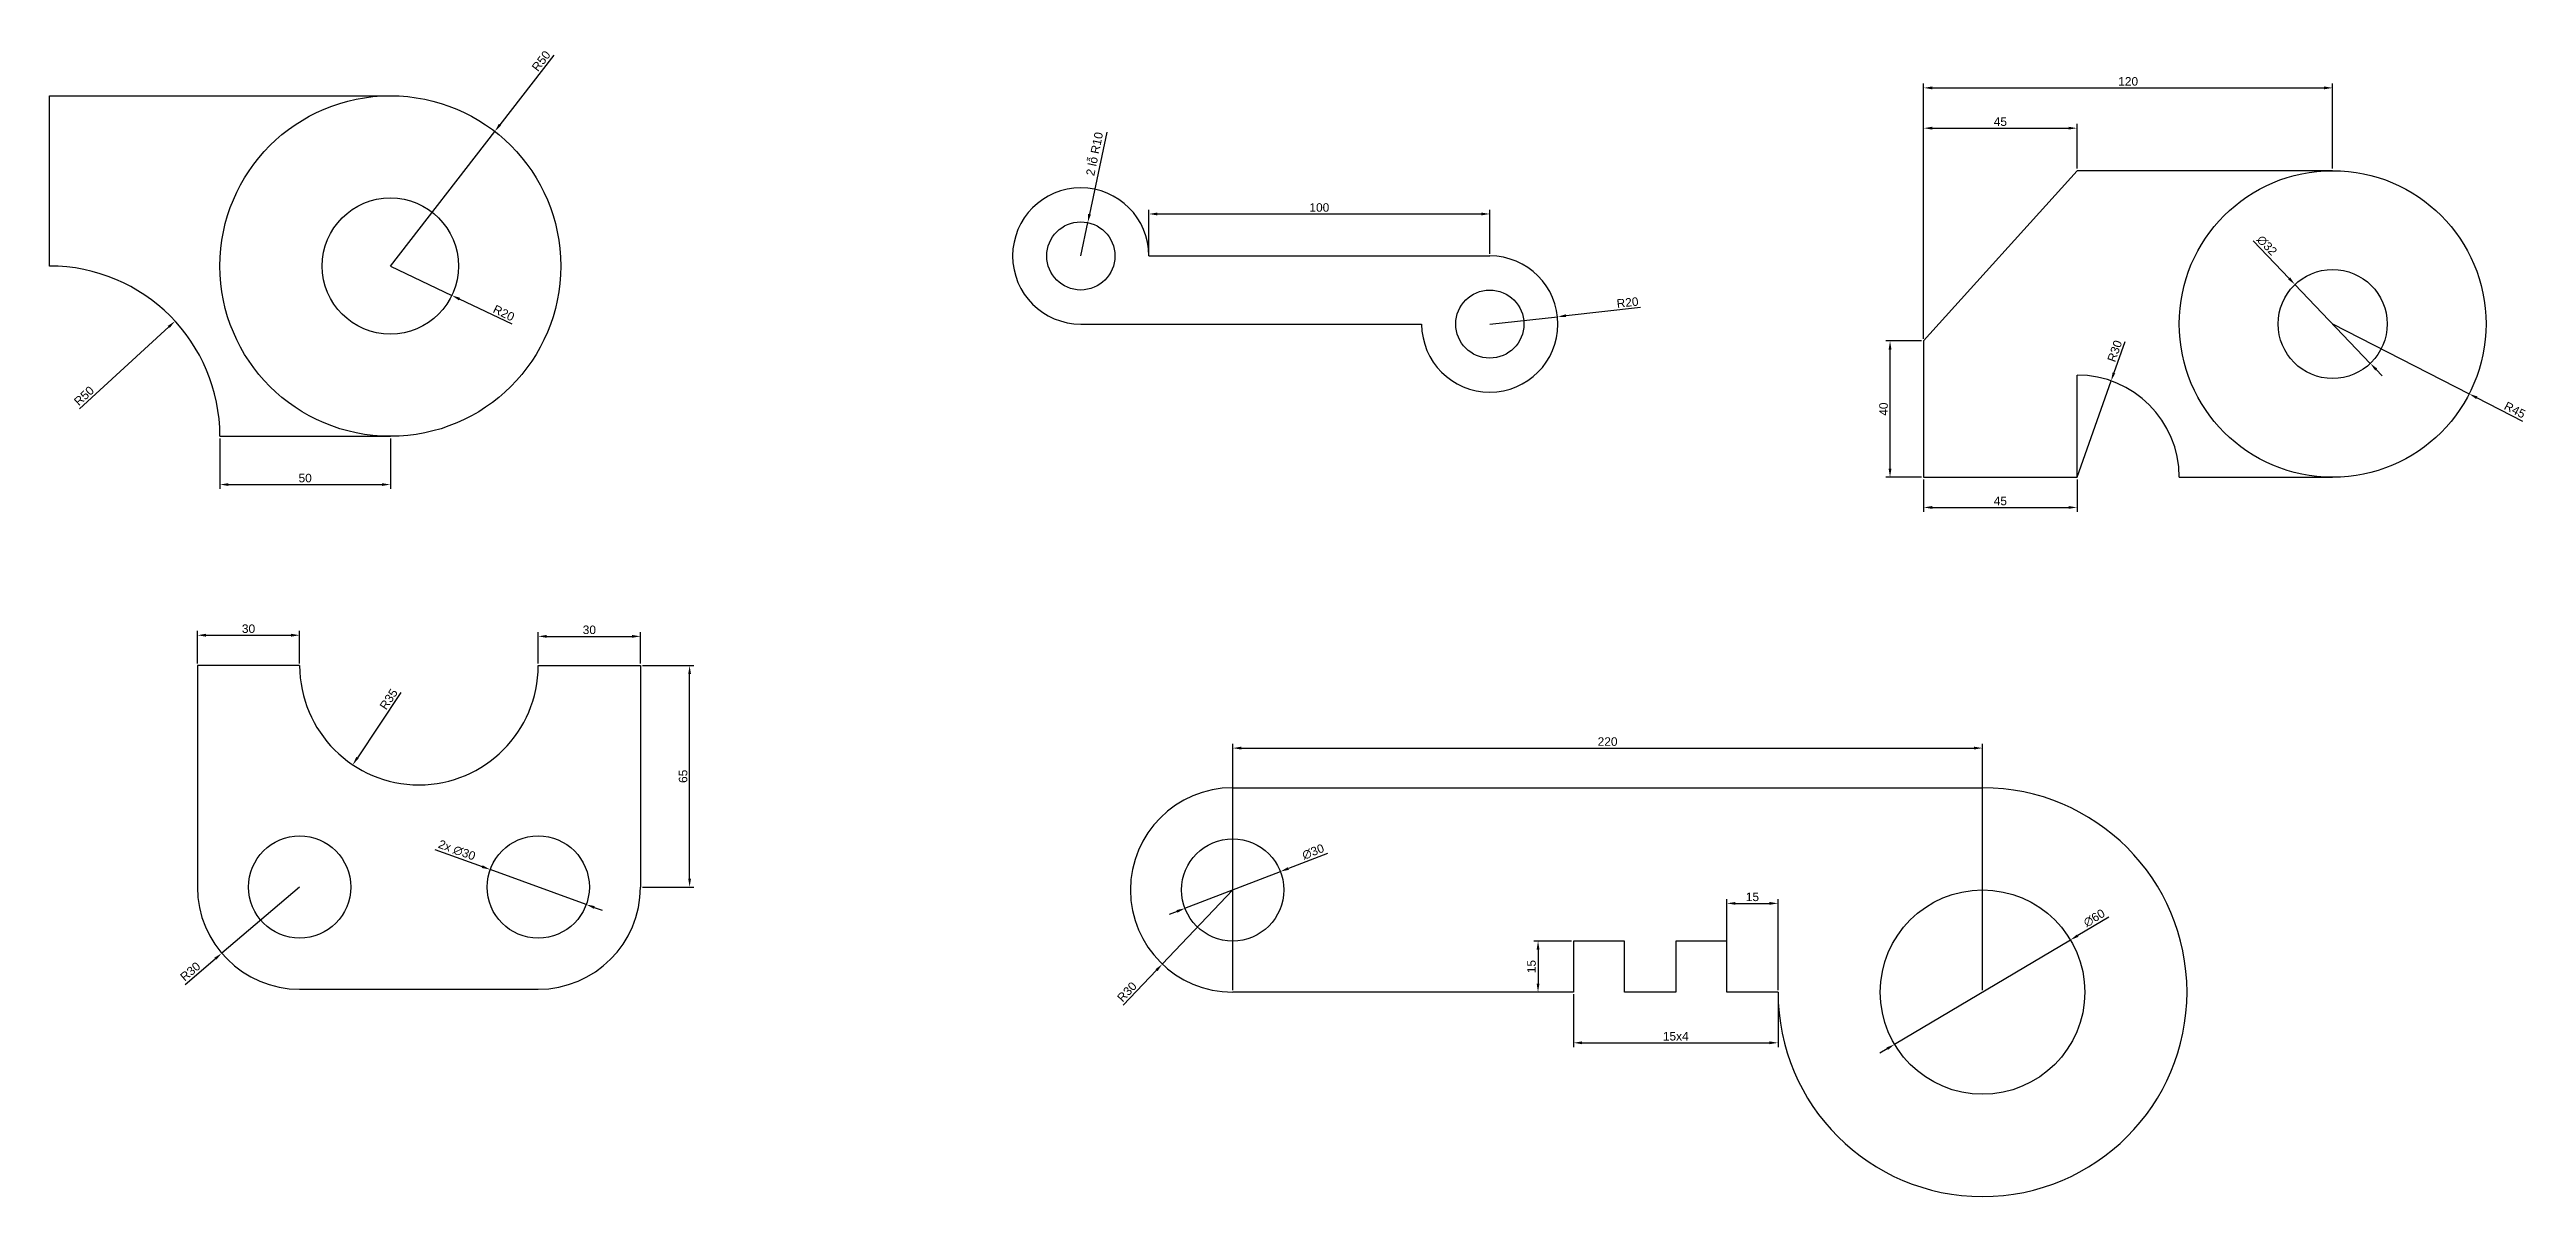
# Model space of a CAD drawing. Header units: millimetres. Extents: x 2454 to 3180, y 1280 to 1617.
import ezdxf

# ---------------------------------------------------------------- set-up
doc = ezdxf.new("R2010")
doc.units = ezdxf.units.MM
doc.styles.get("Standard").update_dxf_attribs({"font": 'arial.ttf'})
doc.dimstyles.new('ISO-25', dxfattribs={"dimtxt": 2.5, "dimasz": 2.5, "dimexe": 1.25, "dimexo": 0.625, "dimtad": 1, "dimtxsty": 'Standard', "dimcen": 2.5, "dimadec": 0, "dimazin": 0, "dimtfac": 1, "dimtmove": 0, "dimatfit": 3, "dimfxl": 0, "dimarcsym": 0})

# ---------------------------------------------------------------- blocks, each defined once
blk = doc.blocks.new('*D1')
at = {"color": 0, "lineweight": -2, "transparency": 16777216}
for p, q in [((2503.77, 1503.01), (2503.77, 1488.22)), ((2553.77, 1503.01), (2553.77, 1488.22)), ((2506.27, 1489.47), (2551.27, 1489.47))]:
    blk.add_line(p, q, dxfattribs=at)
at = {"color": 0, "transparency": 16777216}
for points in [[(2506.27, 1489.88), (2506.27, 1489.05), (2503.77, 1489.47)], [(2551.27, 1489.88), (2551.27, 1489.05), (2553.77, 1489.47)]]:
    blk.add_solid(points, dxfattribs=at)
at = {"layer": 'Defpoints', "color": 0, "transparency": 16777216}
for p in [(2503.77, 1503.63), (2553.77, 1503.63), (2553.77, 1489.47)]:
    blk.add_point(p, dxfattribs=at)
at = {"color": 0, "transparency": 16777216, "insert": (2528.77, 1491.37), "char_height": 2.5, "attachment_point": 5}
blk.add_mtext('50', dxfattribs=at)
blk = doc.blocks.new('*D2')
at = {"color": 0, "lineweight": -2, "transparency": 16777216}
blk.add_line((2462.52, 1511.67), (2488.75, 1535.76), dxfattribs=at)
at = {"color": 0, "transparency": 16777216}
blk.add_solid([(2488.47, 1536.07), (2489.03, 1535.46), (2490.59, 1537.45)], dxfattribs=at)
at = {"layer": 'Defpoints', "color": 0, "transparency": 16777216}
for p in [(2490.59, 1537.45), (2453.77, 1503.63)]:
    blk.add_point(p, dxfattribs=at)
at = {"color": 0, "transparency": 16777216, "insert": (2463.89, 1515.51), "char_height": 2.5, "attachment_point": 5, "rotation": 42.56559}
blk.add_mtext('R50', dxfattribs=at)
blk = doc.blocks.new('*D3')
at = {"color": 0, "lineweight": -2, "transparency": 16777216}
for p, q in [((2601.73, 1615.53), (2585.93, 1595.13)), ((2553.77, 1553.63), (2584.39, 1593.15))]:
    blk.add_line(p, q, dxfattribs=at)
at = {"color": 0, "transparency": 16777216}
blk.add_solid([(2585.6, 1595.39), (2586.26, 1594.87), (2584.39, 1593.15)], dxfattribs=at)
at = {"layer": 'Defpoints', "color": 0, "transparency": 16777216}
for p in [(2584.39, 1593.15), (2553.77, 1553.63)]:
    blk.add_point(p, dxfattribs=at)
at = {"color": 0, "transparency": 16777216, "insert": (2598.02, 1613.84), "char_height": 2.5, "attachment_point": 5, "rotation": 52.22756}
blk.add_mtext('R50', dxfattribs=at)
blk = doc.blocks.new('*D4')
at = {"color": 0, "lineweight": -2, "transparency": 16777216}
for p, q in [((2553.77, 1553.63), (2571.81, 1545)), ((2589.47, 1536.55), (2574.06, 1543.92))]:
    blk.add_line(p, q, dxfattribs=at)
at = {"color": 0, "transparency": 16777216}
blk.add_solid([(2574.24, 1544.3), (2573.88, 1543.54), (2571.81, 1545)], dxfattribs=at)
at = {"layer": 'Defpoints', "color": 0, "transparency": 16777216}
for p in [(2553.77, 1553.63), (2571.81, 1545)]:
    blk.add_point(p, dxfattribs=at)
at = {"color": 0, "transparency": 16777216, "insert": (2587.04, 1539.82), "char_height": 2.5, "attachment_point": 5, "rotation": 334.42798}
blk.add_mtext('R20', dxfattribs=at)
blk = doc.blocks.new('*D5')
at = {"color": 0, "lineweight": -2, "transparency": 16777216}
for p, q in [((2776.33, 1557.22), (2776.33, 1570.16)), ((2876.33, 1557.22), (2876.33, 1570.16)), ((2778.83, 1568.91), (2873.83, 1568.91))]:
    blk.add_line(p, q, dxfattribs=at)
at = {"color": 0, "transparency": 16777216}
for points in [[(2778.83, 1569.33), (2778.83, 1568.5), (2776.33, 1568.91)], [(2873.83, 1569.33), (2873.83, 1568.5), (2876.33, 1568.91)]]:
    blk.add_solid(points, dxfattribs=at)
at = {"layer": 'Defpoints', "color": 0, "transparency": 16777216}
for p in [(2876.33, 1568.91), (2776.33, 1556.59), (2876.33, 1556.59)]:
    blk.add_point(p, dxfattribs=at)
at = {"color": 0, "transparency": 16777216, "insert": (2826.33, 1570.81), "char_height": 2.5, "attachment_point": 5}
blk.add_mtext('100', dxfattribs=at)
blk = doc.blocks.new('*D6')
at = {"color": 0, "lineweight": -2, "transparency": 16777216}
for p, q in [((2763.93, 1592.95), (2758.89, 1568.83)), ((2756.33, 1556.59), (2758.38, 1566.38))]:
    blk.add_line(p, q, dxfattribs=at)
at = {"color": 0, "transparency": 16777216}
blk.add_solid([(2758.48, 1568.91), (2759.3, 1568.74), (2758.38, 1566.38)], dxfattribs=at)
at = {"layer": 'Defpoints', "color": 0, "transparency": 16777216}
for p in [(2758.38, 1566.38), (2756.33, 1556.59)]:
    blk.add_point(p, dxfattribs=at)
at = {"color": 0, "transparency": 16777216, "insert": (2760.38, 1586.54), "char_height": 2.5, "attachment_point": 5, "rotation": 78.19706}
blk.add_mtext('2 lỗ R10', dxfattribs=at)
blk = doc.blocks.new('*D7')
at = {"color": 0, "lineweight": -2, "transparency": 16777216}
for p, q in [((2920.56, 1541.42), (2898.7, 1539.03)), ((2876.33, 1536.59), (2896.22, 1538.76))]:
    blk.add_line(p, q, dxfattribs=at)
at = {"color": 0, "transparency": 16777216}
blk.add_solid([(2898.66, 1539.45), (2898.75, 1538.62), (2896.22, 1538.76)], dxfattribs=at)
at = {"layer": 'Defpoints', "color": 0, "transparency": 16777216}
for p in [(2876.33, 1536.59), (2896.22, 1538.76)]:
    blk.add_point(p, dxfattribs=at)
at = {"color": 0, "transparency": 16777216, "insert": (2916.76, 1542.92), "char_height": 2.5, "attachment_point": 5, "rotation": 6.23043}
blk.add_mtext('R20', dxfattribs=at)
blk = doc.blocks.new('*D8')
at = {"color": 0, "lineweight": -2, "transparency": 16777216}
for p, q in [((3062.69, 1531.42), (3059.46, 1522.26)), ((3048.63, 1491.62), (3058.62, 1519.91))]:
    blk.add_line(p, q, dxfattribs=at)
at = {"color": 0, "transparency": 16777216}
blk.add_solid([(3059.07, 1522.4), (3059.85, 1522.13), (3058.62, 1519.91)], dxfattribs=at)
at = {"layer": 'Defpoints', "color": 0, "transparency": 16777216}
for p in [(3058.62, 1519.91), (3048.63, 1491.62)]:
    blk.add_point(p, dxfattribs=at)
at = {"color": 0, "transparency": 16777216, "insert": (3059.7, 1528.66), "char_height": 2.5, "attachment_point": 5, "rotation": 70.53891}
blk.add_mtext('R30', dxfattribs=at)
blk = doc.blocks.new('*D9')
at = {"color": 0, "lineweight": -2, "transparency": 16777216}
for p, q in [((3123.63, 1536.62), (3163.68, 1516.11)), ((3179.46, 1508.03), (3165.91, 1514.97))]:
    blk.add_line(p, q, dxfattribs=at)
at = {"color": 0, "transparency": 16777216}
blk.add_solid([(3166.1, 1515.34), (3165.72, 1514.6), (3163.68, 1516.11)], dxfattribs=at)
at = {"layer": 'Defpoints', "color": 0, "transparency": 16777216}
for p in [(3123.63, 1536.62), (3163.68, 1516.11)]:
    blk.add_point(p, dxfattribs=at)
at = {"color": 0, "transparency": 16777216, "insert": (3177.1, 1511.37), "char_height": 2.5, "attachment_point": 5, "rotation": 332.88415}
blk.add_mtext('R45', dxfattribs=at)
blk = doc.blocks.new('*D10')
at = {"color": 0, "lineweight": -2, "transparency": 16777216}
for p, q in [((3003.63, 1491), (3003.63, 1481.5)), ((3048.63, 1491), (3048.63, 1481.5)), ((3006.13, 1482.75), (3046.13, 1482.75))]:
    blk.add_line(p, q, dxfattribs=at)
at = {"color": 0, "transparency": 16777216}
for points in [[(3006.13, 1483.16), (3006.13, 1482.33), (3003.63, 1482.75)], [(3046.13, 1483.16), (3046.13, 1482.33), (3048.63, 1482.75)]]:
    blk.add_solid(points, dxfattribs=at)
at = {"layer": 'Defpoints', "color": 0, "transparency": 16777216}
for p in [(3003.63, 1491.62), (3048.63, 1491.62), (3048.63, 1482.75)]:
    blk.add_point(p, dxfattribs=at)
at = {"color": 0, "transparency": 16777216, "insert": (3026.13, 1484.64), "char_height": 2.5, "attachment_point": 5}
blk.add_mtext('45', dxfattribs=at)
blk = doc.blocks.new('*D11')
at = {"color": 0, "lineweight": -2, "transparency": 16777216}
for p, q in [((3003, 1531.62), (2992.52, 1531.62)), ((2993.77, 1494.12), (2993.77, 1529.12)), ((3003, 1491.62), (2992.52, 1491.62))]:
    blk.add_line(p, q, dxfattribs=at)
at = {"color": 0, "transparency": 16777216}
for points in [[(2993.35, 1529.12), (2994.18, 1529.12), (2993.77, 1531.62)], [(2993.35, 1494.12), (2994.18, 1494.12), (2993.77, 1491.62)]]:
    blk.add_solid(points, dxfattribs=at)
at = {"layer": 'Defpoints', "color": 0, "transparency": 16777216}
for p in [(2993.77, 1531.62), (3003.63, 1531.62), (3003.63, 1491.62)]:
    blk.add_point(p, dxfattribs=at)
at = {"color": 0, "transparency": 16777216, "insert": (2991.87, 1511.62), "char_height": 2.5, "attachment_point": 5, "rotation": 90}
blk.add_mtext('40', dxfattribs=at)
blk = doc.blocks.new('*D12')
at = {"color": 0, "lineweight": -2, "transparency": 16777216}
for p, q in [((3003.63, 1532.25), (3003.63, 1595.36)), ((3006.13, 1594.11), (3046.13, 1594.11)), ((3048.63, 1582.25), (3048.63, 1595.36))]:
    blk.add_line(p, q, dxfattribs=at)
at = {"color": 0, "transparency": 16777216}
for points in [[(3006.13, 1594.52), (3006.13, 1593.69), (3003.63, 1594.11)], [(3046.13, 1594.52), (3046.13, 1593.69), (3048.63, 1594.11)]]:
    blk.add_solid(points, dxfattribs=at)
at = {"layer": 'Defpoints', "color": 0, "transparency": 16777216}
for p in [(3048.63, 1594.11), (3048.63, 1581.62), (3003.63, 1531.62)]:
    blk.add_point(p, dxfattribs=at)
at = {"color": 0, "transparency": 16777216, "insert": (3026.13, 1596), "char_height": 2.5, "attachment_point": 5}
blk.add_mtext('45', dxfattribs=at)
blk = doc.blocks.new('*D13')
at = {"color": 0, "lineweight": -2, "transparency": 16777216}
for p, q in [((3003.63, 1532.25), (3003.63, 1607.18)), ((3123.63, 1582.25), (3123.63, 1607.18)), ((3006.13, 1605.93), (3121.13, 1605.93))]:
    blk.add_line(p, q, dxfattribs=at)
at = {"color": 0, "transparency": 16777216}
for points in [[(3006.13, 1606.35), (3006.13, 1605.52), (3003.63, 1605.93)], [(3121.13, 1606.35), (3121.13, 1605.52), (3123.63, 1605.93)]]:
    blk.add_solid(points, dxfattribs=at)
at = {"layer": 'Defpoints', "color": 0, "transparency": 16777216}
for p in [(3123.63, 1605.93), (3123.63, 1581.62), (3003.63, 1531.62)]:
    blk.add_point(p, dxfattribs=at)
at = {"color": 0, "transparency": 16777216, "insert": (3063.63, 1607.83), "char_height": 2.5, "attachment_point": 5}
blk.add_mtext('120', dxfattribs=at)
blk = doc.blocks.new('*D14')
at = {"color": 0, "lineweight": -2, "transparency": 16777216}
for p, q in [((3100.32, 1561.02), (3110.85, 1550)), ((3134.68, 1525.05), (3112.58, 1548.19)), ((3136.41, 1523.24), (3138.14, 1521.44))]:
    blk.add_line(p, q, dxfattribs=at)
at = {"color": 0, "transparency": 16777216}
for points in [[(3111.15, 1550.29), (3110.55, 1549.71), (3112.58, 1548.19)], [(3136.71, 1523.53), (3136.11, 1522.96), (3134.68, 1525.05)]]:
    blk.add_solid(points, dxfattribs=at)
at = {"layer": 'Defpoints', "color": 0, "transparency": 16777216}
for p in [(3112.58, 1548.19), (3134.68, 1525.05)]:
    blk.add_point(p, dxfattribs=at)
at = {"color": 0, "transparency": 16777216, "insert": (3104.34, 1559.66), "char_height": 2.5, "attachment_point": 5, "rotation": 313.69153}
blk.add_mtext('∅32', dxfattribs=at)
blk = doc.blocks.new('*D15')
at = {"color": 0, "lineweight": -2, "transparency": 16777216}
for p, q in [((2497.15, 1436.93), (2497.15, 1446.48)), ((2527.15, 1436.93), (2527.15, 1446.48)), ((2499.65, 1445.23), (2524.65, 1445.23))]:
    blk.add_line(p, q, dxfattribs=at)
at = {"color": 0, "transparency": 16777216}
for points in [[(2499.65, 1445.65), (2499.65, 1444.82), (2497.15, 1445.23)], [(2524.65, 1445.65), (2524.65, 1444.82), (2527.15, 1445.23)]]:
    blk.add_solid(points, dxfattribs=at)
at = {"layer": 'Defpoints', "color": 0, "transparency": 16777216}
for p in [(2527.15, 1445.23), (2497.15, 1436.31), (2527.15, 1436.31)]:
    blk.add_point(p, dxfattribs=at)
at = {"color": 0, "transparency": 16777216, "insert": (2512.15, 1447.14), "char_height": 2.5, "attachment_point": 5}
blk.add_mtext('30', dxfattribs=at)
blk = doc.blocks.new('*D16')
at = {"color": 0, "lineweight": -2, "transparency": 16777216}
for p, q in [((2597.15, 1436.93), (2597.15, 1446.15)), ((2599.65, 1444.9), (2624.65, 1444.9)), ((2627.15, 1436.93), (2627.15, 1446.15))]:
    blk.add_line(p, q, dxfattribs=at)
at = {"color": 0, "transparency": 16777216}
for points in [[(2599.65, 1445.32), (2599.65, 1444.49), (2597.15, 1444.9)], [(2624.65, 1445.32), (2624.65, 1444.49), (2627.15, 1444.9)]]:
    blk.add_solid(points, dxfattribs=at)
at = {"layer": 'Defpoints', "color": 0, "transparency": 16777216}
for p in [(2627.15, 1444.9), (2597.15, 1436.31), (2627.15, 1436.31)]:
    blk.add_point(p, dxfattribs=at)
at = {"color": 0, "transparency": 16777216, "insert": (2612.15, 1446.81), "char_height": 2.5, "attachment_point": 5}
blk.add_mtext('30', dxfattribs=at)
blk = doc.blocks.new('*D17')
at = {"color": 0, "lineweight": -2, "transparency": 16777216}
for p, q in [((2627.77, 1436.31), (2642.81, 1436.31)), ((2641.56, 1373.81), (2641.56, 1433.81)), ((2627.77, 1371.31), (2642.81, 1371.31))]:
    blk.add_line(p, q, dxfattribs=at)
at = {"color": 0, "transparency": 16777216}
for points in [[(2641.15, 1433.81), (2641.98, 1433.81), (2641.56, 1436.31)], [(2641.15, 1373.81), (2641.98, 1373.81), (2641.56, 1371.31)]]:
    blk.add_solid(points, dxfattribs=at)
at = {"layer": 'Defpoints', "color": 0, "transparency": 16777216}
for p in [(2627.15, 1436.31), (2641.56, 1436.31), (2627.15, 1371.31)]:
    blk.add_point(p, dxfattribs=at)
at = {"color": 0, "transparency": 16777216, "insert": (2639.66, 1403.81), "char_height": 2.5, "attachment_point": 5, "rotation": 90}
blk.add_mtext('65', dxfattribs=at)
blk = doc.blocks.new('*D18')
at = {"color": 0, "lineweight": -2, "transparency": 16777216}
blk.add_line((2556.88, 1428.41), (2544.11, 1409.27), dxfattribs=at)
at = {"color": 0, "transparency": 16777216}
blk.add_solid([(2543.76, 1409.5), (2544.46, 1409.04), (2542.72, 1407.19)], dxfattribs=at)
at = {"layer": 'Defpoints', "color": 0, "transparency": 16777216}
for p in [(2562.15, 1436.31), (2542.72, 1407.19)]:
    blk.add_point(p, dxfattribs=at)
at = {"color": 0, "transparency": 16777216, "insert": (2553.29, 1426.45), "char_height": 2.5, "attachment_point": 5, "rotation": 56.28795}
blk.add_mtext('R35', dxfattribs=at)
blk = doc.blocks.new('*D19')
at = {"color": 0, "lineweight": -2, "transparency": 16777216}
for p, q in [((2527.15, 1371.31), (2504.3, 1351.86)), ((2493.55, 1342.72), (2502.4, 1350.24))]:
    blk.add_line(p, q, dxfattribs=at)
at = {"color": 0, "transparency": 16777216}
blk.add_solid([(2502.13, 1350.56), (2502.67, 1349.93), (2504.3, 1351.86)], dxfattribs=at)
at = {"layer": 'Defpoints', "color": 0, "transparency": 16777216}
for p in [(2527.15, 1371.31), (2504.3, 1351.86)]:
    blk.add_point(p, dxfattribs=at)
at = {"color": 0, "transparency": 16777216, "insert": (2495.07, 1346.5), "char_height": 2.5, "attachment_point": 5, "rotation": 40.39784}
blk.add_mtext('R30', dxfattribs=at)
blk = doc.blocks.new('*D20')
at = {"color": 0, "lineweight": -2, "transparency": 16777216}
for p, q in [((2566.85, 1382.34), (2580.7, 1377.29)), ((2611.24, 1366.18), (2583.05, 1376.44)), ((2613.59, 1365.32), (2615.94, 1364.47))]:
    blk.add_line(p, q, dxfattribs=at)
at = {"color": 0, "transparency": 16777216}
for points in [[(2580.85, 1377.68), (2580.56, 1376.9), (2583.05, 1376.44)], [(2613.73, 1365.71), (2613.45, 1364.93), (2611.24, 1366.18)]]:
    blk.add_solid(points, dxfattribs=at)
at = {"layer": 'Defpoints', "color": 0, "transparency": 16777216}
for p in [(2583.05, 1376.44), (2611.24, 1366.18)]:
    blk.add_point(p, dxfattribs=at)
at = {"color": 0, "transparency": 16777216, "insert": (2573.28, 1382.09), "char_height": 2.5, "attachment_point": 5, "rotation": 339.9982}
blk.add_mtext('2x ∅30', dxfattribs=at)
blk = doc.blocks.new('*D22')
at = {"color": 0, "lineweight": -2, "transparency": 16777216}
for p, q in [((2900.28, 1355.45), (2889.24, 1355.45)), ((2890.49, 1352.95), (2890.49, 1342.95)), ((2900.28, 1340.45), (2889.24, 1340.45))]:
    blk.add_line(p, q, dxfattribs=at)
at = {"color": 0, "transparency": 16777216}
for points in [[(2890.08, 1352.95), (2890.91, 1352.95), (2890.49, 1355.45)], [(2890.08, 1342.95), (2890.91, 1342.95), (2890.49, 1340.45)]]:
    blk.add_solid(points, dxfattribs=at)
at = {"layer": 'Defpoints', "color": 0, "transparency": 16777216}
for p in [(2900.9, 1355.45), (2890.49, 1340.45), (2900.9, 1340.45)]:
    blk.add_point(p, dxfattribs=at)
at = {"color": 0, "transparency": 16777216, "insert": (2888.59, 1347.95), "char_height": 2.5, "attachment_point": 5, "rotation": 90}
blk.add_mtext('15', dxfattribs=at)
blk = doc.blocks.new('*D23')
at = {"color": 0, "lineweight": -2, "transparency": 16777216}
for p, q in [((2945.9, 1341.07), (2945.9, 1367.76)), ((2948.4, 1366.51), (2958.4, 1366.51)), ((2960.9, 1341.07), (2960.9, 1367.76))]:
    blk.add_line(p, q, dxfattribs=at)
at = {"color": 0, "transparency": 16777216}
for points in [[(2948.4, 1366.92), (2948.4, 1366.09), (2945.9, 1366.51)], [(2958.4, 1366.92), (2958.4, 1366.09), (2960.9, 1366.51)]]:
    blk.add_solid(points, dxfattribs=at)
at = {"layer": 'Defpoints', "color": 0, "transparency": 16777216}
for p in [(2960.9, 1366.51), (2945.9, 1340.45), (2960.9, 1340.45)]:
    blk.add_point(p, dxfattribs=at)
at = {"color": 0, "transparency": 16777216, "insert": (2953.4, 1368.41), "char_height": 2.5, "attachment_point": 5}
blk.add_mtext('15', dxfattribs=at)
blk = doc.blocks.new('*D24')
at = {"color": 0, "lineweight": -2, "transparency": 16777216}
for p, q in [((2900.9, 1339.82), (2900.9, 1324.32)), ((2960.9, 1339.82), (2960.9, 1324.32)), ((2903.4, 1325.57), (2958.4, 1325.57))]:
    blk.add_line(p, q, dxfattribs=at)
at = {"color": 0, "transparency": 16777216}
for points in [[(2903.4, 1325.99), (2903.4, 1325.16), (2900.9, 1325.57)], [(2958.4, 1325.99), (2958.4, 1325.16), (2960.9, 1325.57)]]:
    blk.add_solid(points, dxfattribs=at)
at = {"layer": 'Defpoints', "color": 0, "transparency": 16777216}
for p in [(2900.9, 1340.45), (2960.9, 1340.45), (2960.9, 1325.57)]:
    blk.add_point(p, dxfattribs=at)
at = {"color": 0, "transparency": 16777216, "insert": (2930.9, 1327.48), "char_height": 2.5, "attachment_point": 5}
blk.add_mtext('15x4', dxfattribs=at)
blk = doc.blocks.new('*D25')
at = {"color": 0, "lineweight": -2, "transparency": 16777216}
for p, q in [((2828.73, 1381.17), (2817.23, 1376.74)), ((2786.91, 1365.06), (2814.9, 1375.84)), ((2784.57, 1364.16), (2782.24, 1363.26))]:
    blk.add_line(p, q, dxfattribs=at)
at = {"color": 0, "transparency": 16777216}
for points in [[(2817.08, 1377.13), (2817.38, 1376.35), (2814.9, 1375.84)], [(2784.42, 1364.55), (2784.72, 1363.77), (2786.91, 1365.06)]]:
    blk.add_solid(points, dxfattribs=at)
at = {"layer": 'Defpoints', "color": 0, "transparency": 16777216}
for p in [(2814.9, 1375.84), (2786.91, 1365.06)]:
    blk.add_point(p, dxfattribs=at)
at = {"color": 0, "transparency": 16777216, "insert": (2824.51, 1381.66), "char_height": 2.5, "attachment_point": 5, "rotation": 21.07242}
blk.add_mtext('∅30', dxfattribs=at)
blk = doc.blocks.new('*D26')
at = {"color": 0, "lineweight": -2, "transparency": 16777216}
for p, q in [((3057.93, 1362.44), (3048.84, 1357.05)), ((2995.11, 1325.13), (3046.7, 1355.77)), ((2992.96, 1323.85), (2990.81, 1322.57))]:
    blk.add_line(p, q, dxfattribs=at)
at = {"color": 0, "transparency": 16777216}
for points in [[(3048.63, 1357.4), (3049.06, 1356.69), (3046.7, 1355.77)], [(2992.75, 1324.21), (2993.17, 1323.49), (2995.11, 1325.13)]]:
    blk.add_solid(points, dxfattribs=at)
at = {"layer": 'Defpoints', "color": 0, "transparency": 16777216}
for p in [(3046.7, 1355.77), (2995.11, 1325.13)]:
    blk.add_point(p, dxfattribs=at)
at = {"color": 0, "transparency": 16777216, "insert": (3053.68, 1362.21), "char_height": 2.5, "attachment_point": 5, "rotation": 30.70955}
blk.add_mtext('∅60', dxfattribs=at)
blk = doc.blocks.new('*D27')
at = {"color": 0, "lineweight": -2, "transparency": 16777216}
for p, q in [((2800.9, 1370.45), (2780.25, 1348.69)), ((2768.78, 1336.6), (2778.53, 1346.88))]:
    blk.add_line(p, q, dxfattribs=at)
at = {"color": 0, "transparency": 16777216}
blk.add_solid([(2778.23, 1347.16), (2778.83, 1346.59), (2780.25, 1348.69)], dxfattribs=at)
at = {"layer": 'Defpoints', "color": 0, "transparency": 16777216}
for p in [(2800.9, 1370.45), (2780.25, 1348.69)]:
    blk.add_point(p, dxfattribs=at)
at = {"color": 0, "transparency": 16777216, "insert": (2769.88, 1340.53), "char_height": 2.5, "attachment_point": 5, "rotation": 46.49523}
blk.add_mtext('R30', dxfattribs=at)
blk = doc.blocks.new('*D28')
at = {"color": 0, "lineweight": -2, "transparency": 16777216}
for p, q in [((2800.9, 1341.07), (2800.9, 1413.35)), ((2803.4, 1412.1), (3018.4, 1412.1)), ((3020.9, 1341.07), (3020.9, 1413.35))]:
    blk.add_line(p, q, dxfattribs=at)
at = {"color": 0, "transparency": 16777216}
for points in [[(2803.4, 1412.51), (2803.4, 1411.68), (2800.9, 1412.1)], [(3018.4, 1412.51), (3018.4, 1411.68), (3020.9, 1412.1)]]:
    blk.add_solid(points, dxfattribs=at)
at = {"layer": 'Defpoints', "color": 0, "transparency": 16777216}
for p in [(3020.9, 1412.1), (2800.9, 1340.45), (3020.9, 1340.45)]:
    blk.add_point(p, dxfattribs=at)
at = {"color": 0, "transparency": 16777216, "insert": (2910.9, 1414), "char_height": 2.5, "attachment_point": 5}
blk.add_mtext('220', dxfattribs=at)

msp = doc.modelspace()

# ---------------------------------------------------------------- linework, layer by layer
for p, q in [((2453.768, 1553.631), (2453.768, 1603.631)), ((2453.768, 1603.631), (2553.768, 1603.631)), ((3003.63, 1531.621), (3048.63, 1581.621)), ((3123.63, 1581.621), (3048.63, 1581.621)), ((2776.335, 1556.592), (2876.335, 1556.592)), ((2756.335, 1536.592), (2856.335, 1536.592)), ((3003.63, 1531.621), (3003.63, 1491.621)), ((3048.63, 1491.621), (3048.63, 1521.621)), ((2503.768, 1503.631), (2553.768, 1503.631)), ((3003.63, 1491.621), (3048.63, 1491.621)), ((3078.63, 1491.621), (3123.63, 1491.621)), ((2527.147, 1436.307), (2497.147, 1436.307)), ((2497.147, 1436.307), (2497.147, 1371.307)), ((2597.147, 1436.307), (2627.147, 1436.307)), ((2627.147, 1436.307), (2627.147, 1371.307)), ((2800.902, 1400.449), (3020.902, 1400.449)), ((2915.902, 1355.449), (2900.902, 1355.449)), ((2900.902, 1355.449), (2900.902, 1340.449)), ((2915.902, 1340.449), (2915.902, 1355.449)), ((2945.902, 1355.449), (2930.902, 1355.449)), ((2930.902, 1355.449), (2930.902, 1340.449)), ((2945.902, 1340.449), (2945.902, 1355.449)), ((2527.147, 1341.307), (2597.147, 1341.307)), ((2900.902, 1340.449), (2800.902, 1340.449)), ((2930.902, 1340.449), (2915.902, 1340.449)), ((2960.902, 1340.449), (2945.902, 1340.449))]:
    msp.add_line(p, q)
for centre, radius in [((2553.768, 1553.631), 50), ((3123.63, 1536.621), 45), ((2553.768, 1553.631), 20), ((2756.335, 1556.592), 10), ((3123.63, 1536.621), 16), ((2876.335, 1536.592), 10), ((2527.147, 1371.307), 15), ((2597.147, 1371.307), 15), ((2800.902, 1370.449), 15), ((3020.902, 1340.449), 30)]:
    msp.add_circle(centre, radius)
for centre, radius, start, end in [((2756.335, 1556.592), 20, 0, 270), ((2876.335, 1536.592), 20, 180, 90), ((2453.768, 1503.631), 50, 0, 90), ((3048.63, 1491.621), 30, 0, 90), ((2562.147, 1436.307), 35, 180, 0), ((2800.902, 1370.449), 30, 90, 270), ((3020.902, 1340.449), 60, 180, 90), ((2527.147, 1371.307), 30, 180, 270), ((2597.147, 1371.307), 30, 270, 0)]:
    msp.add_arc(centre, radius, start, end)

# ---------------------------------------------------------------- dimensions: what is measured, and where the dimension line sits
for center, mpoint, picture, middle in [((2553.768, 1553.631), (2584.395, 1593.154), '*D3', (2599.525, 1612.679)), ((2553.768, 1553.631), (2571.809, 1544.999), '*D4', (2586.22, 1538.103)), ((2876.335, 1536.592), (2896.217, 1538.763), '*D7', (2916.97, 1541.028)), ((2453.768, 1503.631), (2490.594, 1537.453), '*D2', (2465.176, 1514.109)), ((3123.63, 1536.621), (3163.684, 1516.11), '*D9', (3176.232, 1509.684)), ((2562.147, 1436.307), (2542.722, 1407.193), '*D18', (2554.867, 1425.396)), ((2527.147, 1371.307), (2504.3, 1351.864), '*D19', (2496.298, 1345.054)), ((2800.902, 1370.449), (2780.25, 1348.689), '*D27', (2771.261, 1339.218))]:
    dim = msp.add_radius_dim(center=center, mpoint=mpoint, dimstyle='ISO-25')
    dim.commit()
    dim.dimension.update_dxf_attribs({"geometry": picture, "text_midpoint": middle, "dimtype": 164})
for base, p1, p2, picture, middle in [((3123.63, 1605.932), (3003.63, 1531.621), (3123.63, 1581.621), '*D13', (3063.63, 1607.834)), ((3048.63, 1594.107), (3003.63, 1531.621), (3048.63, 1581.621), '*D12', (3026.13, 1596.003)), ((2876.335, 1568.914), (2776.335, 1556.592), (2876.335, 1556.592), '*D5', (2826.335, 1570.815)), ((2553.768, 1489.466), (2503.768, 1503.631), (2553.768, 1503.631), '*D1', (2528.768, 1491.367)), ((3048.63, 1482.748), (3003.63, 1491.621), (3048.63, 1491.621), '*D10', (3026.13, 1484.645)), ((2527.147, 1445.234), (2497.147, 1436.307), (2527.147, 1436.307), '*D15', (2512.147, 1447.136)), ((2627.147, 1444.903), (2597.147, 1436.307), (2627.147, 1436.307), '*D16', (2612.147, 1446.806)), ((3020.902, 1412.096), (2800.902, 1340.449), (3020.902, 1340.449), '*D28', (2910.902, 1413.997)), ((2960.902, 1366.506), (2945.902, 1340.449), (2960.902, 1340.449), '*D23', (2953.402, 1368.407))]:
    dim = msp.add_linear_dim(base=base, p1=p1, p2=p2, dimstyle='ISO-25')
    dim.commit()
    dim.dimension.update_dxf_attribs({"geometry": picture, "text_midpoint": middle})
dim = msp.add_radius_dim(center=(2756.335, 1556.592), mpoint=(2758.38, 1566.381), text='2 lỗ <>', dimstyle='ISO-25')
dim.commit()
dim.dimension.update_dxf_attribs({"geometry": '*D6', "text_midpoint": (2762.501, 1586.099), "dimtype": 164})
for p1, p2, picture, middle in [((3134.682, 1525.052), (3112.578, 1548.19), '*D14', (3102.918, 1558.301)), ((2786.905, 1365.056), (2814.899, 1375.842), '*D25', (2825.215, 1379.817)), ((2995.109, 1325.128), (3046.695, 1355.769), '*D26', (3054.686, 1360.516))]:
    dim = msp.add_diameter_dim_2p(p1=p1, p2=p2, dimstyle='ISO-25')
    dim.commit()
    dim.dimension.update_dxf_attribs({"geometry": picture, "text_midpoint": middle, "dimtype": 163})
for base, p1, p2, picture, middle in [((2993.768, 1531.621), (3003.63, 1491.621), (3003.63, 1531.621), '*D11', (2991.867, 1511.621)), ((2641.563, 1436.307), (2627.147, 1371.307), (2627.147, 1436.307), '*D17', (2639.662, 1403.807)), ((2890.493, 1340.449), (2900.902, 1355.449), (2900.902, 1340.449), '*D22', (2888.591, 1347.949))]:
    dim = msp.add_linear_dim(base=base, p1=p1, p2=p2, angle=90, dimstyle='ISO-25')
    dim.commit()
    dim.dimension.update_dxf_attribs({"geometry": picture, "text_midpoint": middle})
dim = msp.add_radius_dim(center=(3048.63, 1491.621), mpoint=(3058.625, 1519.907), dimstyle='ISO-25')
dim.commit()
dim.dimension.update_dxf_attribs({"geometry": '*D8', "text_midpoint": (3059.699, 1528.656)})
dim = msp.add_diameter_dim_2p(p1=(2611.242, 1366.176), p2=(2583.052, 1376.438), text='2x <>', dimstyle='ISO-25')
dim.commit()
dim.dimension.update_dxf_attribs({"geometry": '*D20', "text_midpoint": (2573.277, 1382.094)})
dim = msp.add_linear_dim(base=(2960.902, 1325.575), p1=(2900.902, 1340.449), p2=(2960.902, 1340.449), text='15x4', dimstyle='ISO-25')
dim.commit()
dim.dimension.update_dxf_attribs({"geometry": '*D24', "text_midpoint": (2930.902, 1327.476)})

doc.saveas('drawing.dxf')
